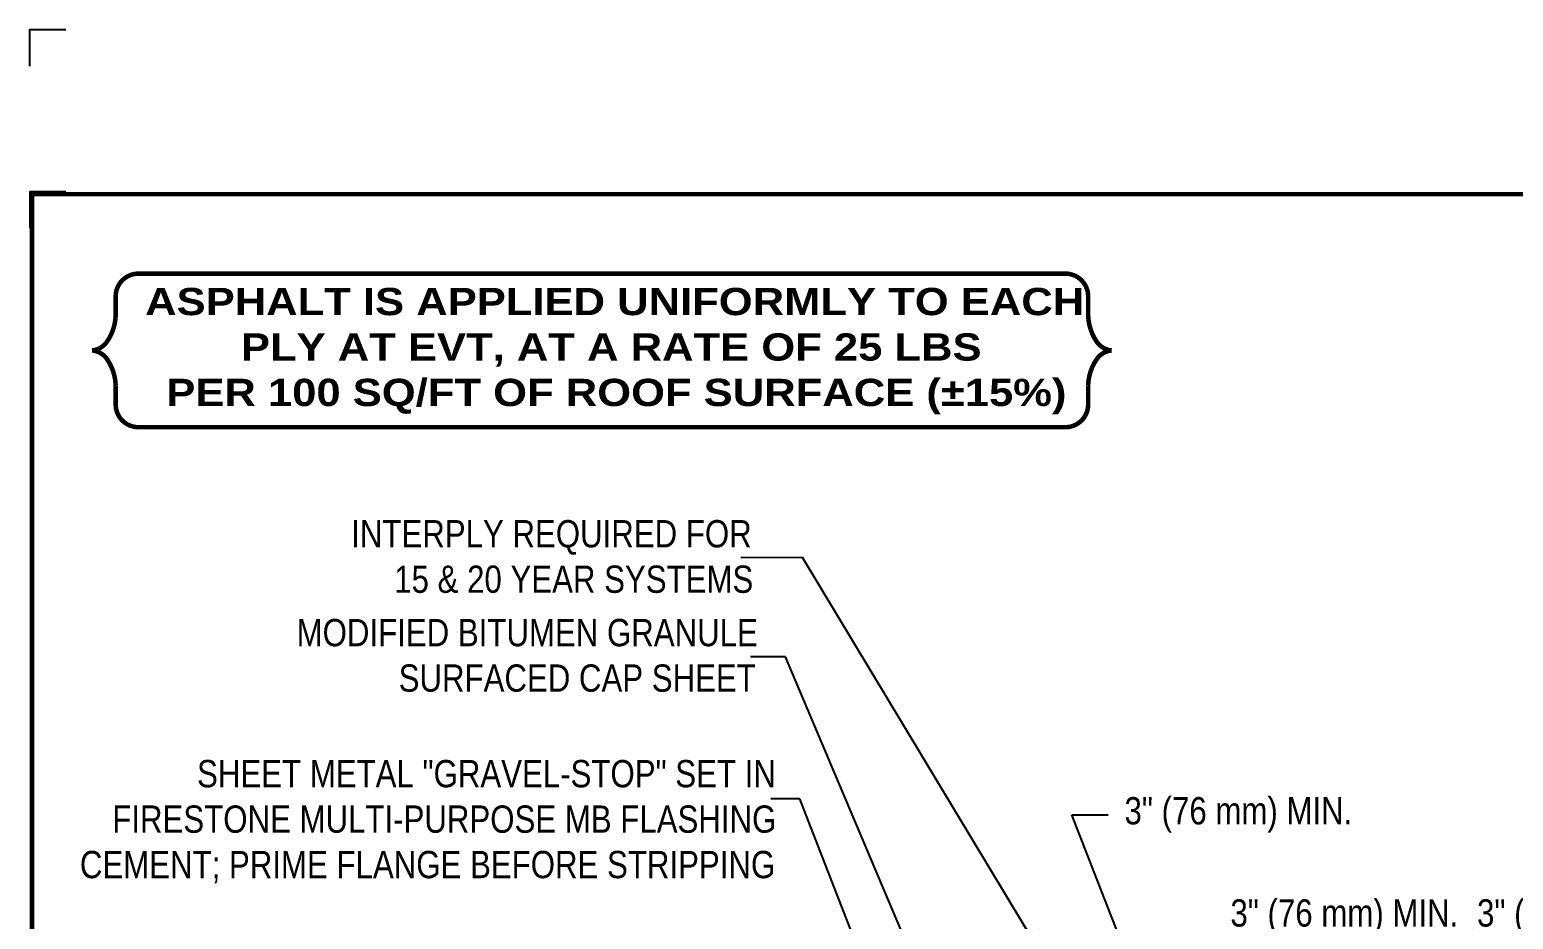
# Model space of a CAD drawing. Header units: inches. Extents: x -741.6 to -721.6, y -23.2 to -6.4.
# Drawn here: x -741.64 to -731.43, y -12.54 to -6.42 of the extents above; entities that cross this region are included whole.
import ezdxf
from ezdxf.enums import TextEntityAlignment as Align

# ---------------------------------------------------------------- set-up
doc = ezdxf.new("R2010")
doc.units = ezdxf.units.IN
doc.header["$MEASUREMENT"] = 0
doc.layers.get('0').update_dxf_attribs({"linetype": 'CONTINUOUS'})
doc.layers.get('DEFPOINTS').update_dxf_attribs({"linetype": 'CONTINUOUS'})
for name, color, linetype in [('FSBP-ANNO-LABEL', 7, 'CONTINUOUS'), ('FSBP-ANNO-NOTE', 7, 'CONTINUOUS'), ('FSBP-TTLB-BORDER', 7, 'CONTINUOUS'), ('FSBP-TTLB-TEXT', 7, 'CONTINUOUS')]:
    doc.layers.add(name, color=color, linetype=linetype)
doc.styles.add('ARIAL', font='arial.ttf')
doc.styles.add('ARIAL_BOLD', font='ariblk.ttf')
doc.styles.add('ARIAL_NAR', font='ARIALN.TTF')
doc.dimstyles.new('FSBP-DIM', dxfattribs={"dimtxt": 0.1875, "dimasz": 0.125, "dimexe": 0.0625, "dimexo": 0.125, "dimgap": 0.125, "dimtad": 0, "dimdec": 0, "dimzin": 1, "dimdsep": 46, "dimlunit": 4, "dimtxsty": 'ARIAL_NAR', "dimblk": 'OBLIQUE', "dimcen": 0.09375, "dimdle": 0.0625, "dimclrd": 256, "dimclre": 256, "dimclrt": 256, "dimadec": 0, "dimazin": 0, "dimtfac": 1, "dimtdec": 0, "dimtmove": 1, "dimatfit": 3, "dimfxl": 0, "dimtolj": 1, "dimtzin": 0, "dimlwd": -1, "dimlwe": -1, "dimarcsym": 0})
doc.dimstyles.new('FSBP-LEADER', dxfattribs={"dimtxt": 0.1875, "dimasz": 0.25, "dimexe": 0.0625, "dimexo": 0.125, "dimgap": 0.125, "dimtad": 0, "dimtih": 1, "dimtoh": 1, "dimdec": 4, "dimzin": 0, "dimdsep": 46, "dimlunit": 4, "dimtxsty": 'ARIAL_NAR', "dimcen": 0.09375, "dimclrd": 256, "dimclre": 256, "dimclrt": 256, "dimadec": 0, "dimazin": 0, "dimtfac": 1, "dimtdec": 4, "dimtofl": 0, "dimtmove": 0, "dimatfit": 3, "dimfxl": 0, "dimtolj": 1, "dimtzin": 0, "dimlwd": -1, "dimlwe": -1, "dimarcsym": 0})

# ---------------------------------------------------------------- blocks, each defined once
blk = doc.blocks.new('_OBLIQUE')
at = {"color": 0, "linetype": 'ByBlock'}
blk.add_line((-0.5, -0.5), (0.5, 0.5), dxfattribs=at)
blk = doc.blocks.new('*D7')
at = {"layer": 'DEFPOINTS', "color": 0, "transparency": 16777216}
for p in [(-733.517, -12.67), (-734.749, -13.421), (-733.517, -13.461)]:
    blk.add_point(p, dxfattribs=at)
at = {"layer": 'FSBP-ANNO-LABEL', "transparency": 16777216}
for p, q in [((-734.133, -12.67), (-734.465, -11.818)), ((-734.465, -11.818), (-734.215, -11.818)), ((-734.749, -13.296), (-734.749, -12.607)), ((-733.517, -13.336), (-733.517, -12.607)), ((-734.812, -12.67), (-733.454, -12.67))]:
    blk.add_line(p, q, dxfattribs=at)
at = {"layer": 'FSBP-ANNO-LABEL', "transparency": 16777216, "xscale": 0.125, "yscale": 0.125, "zscale": 0.125, "rotation": 180}
blk.add_blockref('_OBLIQUE', (-734.749, -12.67), dxfattribs=at)
at = {"layer": 'FSBP-ANNO-LABEL', "transparency": 16777216, "xscale": 0.125, "yscale": 0.125, "zscale": 0.125}
blk.add_blockref('_OBLIQUE', (-733.517, -12.67), dxfattribs=at)
at = {"layer": 'FSBP-ANNO-LABEL', "transparency": 16777216, "insert": (-733.319, -11.818), "char_height": 0.1875, "attachment_point": 5, "style": 'ARIAL_NAR'}
blk.add_mtext('\\A1;3" (76 mm) MIN.', dxfattribs=at)
blk = doc.blocks.new('*D6')
at = {"layer": 'DEFPOINTS', "color": 0, "transparency": 16777216}
for p in [(-731.768, -12.67), (-733.517, -13.461), (-731.768, -13.502)]:
    blk.add_point(p, dxfattribs=at)
at = {"layer": 'FSBP-ANNO-LABEL', "transparency": 16777216}
for p, q in [((-733.517, -13.336), (-733.517, -12.607)), ((-731.768, -13.377), (-731.768, -12.607)), ((-733.517, -12.67), (-733.642, -12.67)), ((-733.517, -12.67), (-731.768, -12.67)), ((-731.768, -12.67), (-731.643, -12.67))]:
    blk.add_line(p, q, dxfattribs=at)
at = {"layer": 'FSBP-ANNO-LABEL', "transparency": 16777216, "xscale": 0.125, "yscale": 0.125, "zscale": 0.125}
blk.add_blockref('_OBLIQUE', (-733.517, -12.67), dxfattribs=at)
at = {"layer": 'FSBP-ANNO-LABEL', "transparency": 16777216, "xscale": 0.125, "yscale": 0.125, "zscale": 0.125, "rotation": 180}
blk.add_blockref('_OBLIQUE', (-731.768, -12.67), dxfattribs=at)
at = {"layer": 'FSBP-ANNO-LABEL', "transparency": 16777216, "insert": (-732.59, -12.521), "char_height": 0.1875, "attachment_point": 5, "style": 'ARIAL_NAR'}
blk.add_mtext('\\A1;3" (76 mm) MIN.', dxfattribs=at)
blk = doc.blocks.new('*D8')
at = {"layer": 'DEFPOINTS', "color": 0, "transparency": 16777216}
for p in [(-730.184, -12.67), (-731.768, -13.377), (-730.184, -13.543)]:
    blk.add_point(p, dxfattribs=at)
at = {"layer": 'FSBP-ANNO-LABEL', "transparency": 16777216}
for p, q in [((-731.768, -13.252), (-731.768, -12.607)), ((-730.184, -13.418), (-730.184, -12.607)), ((-731.831, -12.67), (-730.121, -12.67))]:
    blk.add_line(p, q, dxfattribs=at)
at = {"layer": 'FSBP-ANNO-LABEL', "transparency": 16777216, "xscale": 0.125, "yscale": 0.125, "zscale": 0.125, "rotation": 180}
blk.add_blockref('_OBLIQUE', (-731.768, -12.67), dxfattribs=at)
at = {"layer": 'FSBP-ANNO-LABEL', "transparency": 16777216, "xscale": 0.125, "yscale": 0.125, "zscale": 0.125}
blk.add_blockref('_OBLIQUE', (-730.184, -12.67), dxfattribs=at)
at = {"layer": 'FSBP-ANNO-LABEL', "transparency": 16777216, "insert": (-730.893, -12.521), "char_height": 0.1875, "attachment_point": 5, "style": 'ARIAL_NAR'}
blk.add_mtext('\\A1;3" (76 mm) MIN.', dxfattribs=at)
blk = doc.blocks.new('TTLB-ASPHALT_1')
at = {"layer": 'DEFPOINTS', "linetype": 'Continuous', "ltscale": 1.75}
blk.add_lwpolyline([(-0.016, 13.881), (-0.016, 14.131), (0.234, 14.131)], dxfattribs=at)
at = {"layer": 'DEFPOINTS', "color": 1}
blk.add_lwpolyline([(0.234, 13.016), (-0.016, 13.016), (-0.016, 12.766)], dxfattribs=at)
at = {"layer": 'FSBP-TTLB-BORDER', "const_width": 0.0312}
blk.add_lwpolyline([(20, 0), (20, 13), (0, 13), (0, 0)], dxfattribs=at)
at = {"layer": 'FSBP-TTLB-TEXT'}
for tag, height, style, p in [('DETAIL_DESCP_LINE_1', 0.219, 'ARIAL_BOLD', (9.833, -0.375)), ('ISSUE_REV_DATE', 0.219, 'ARIAL', (15.841, -0.728)), ('DETAIL_NUMBER', 0.438, 'ARIAL', (18.421, -0.893))]:
    blk.add_attdef(tag, text='', height=height, dxfattribs=dict(at, style=style)).set_placement(p, align=Align.MIDDLE_CENTER)
at = {"layer": 'FSBP-TTLB-TEXT', "style": 'ARIAL'}
blk.add_attdef('ACCPT_SYSTEMS', text='', height=0.219, dxfattribs=at).set_placement((11.494, -1.125), align=Align.MIDDLE_LEFT)

msp = doc.modelspace()

# ---------------------------------------------------------------- linework, layer by layer
at = {"layer": 'FSBP-ANNO-NOTE', "const_width": 0.0312}
msp.add_lwpolyline([(-741.045, -8.384), (-741.045, -8.252, -0.414214), (-740.889, -8.096), (-734.509, -8.096, -0.414214), (-734.353, -8.252), (-734.353, -8.384, 0.140908), (-734.295, -8.563, 0.224453), (-734.191, -8.624, 0.224453), (-734.295, -8.685, 0.140908), (-734.353, -8.863), (-734.353, -8.996, -0.414214), (-734.509, -9.152), (-740.889, -9.152, -0.414214), (-741.045, -8.996), (-741.045, -8.863, 0.140908), (-741.104, -8.685, 0.224453), (-741.208, -8.624, 0.224453), (-741.104, -8.563, 0.140908)], format="xyb", close=True, dxfattribs=at)
msp.add_lwpolyline([(-741.045, -8.384), (-741.045, -8.252, -0.414214), (-740.889, -8.096), (-734.509, -8.096, -0.414214), (-734.353, -8.252), (-734.353, -8.384, 0.140908), (-734.295, -8.563, 0.224453), (-734.191, -8.624, 0.224453), (-734.295, -8.685, 0.140908), (-734.353, -8.863), (-734.353, -8.996, -0.414214), (-734.509, -9.152), (-740.889, -9.152, -0.414214), (-741.045, -8.996), (-741.045, -8.863, 0.140908), (-741.104, -8.685, 0.224453), (-741.208, -8.624, 0.224453), (-741.104, -8.563, 0.140908)], format="xyb", close=True, dxfattribs=at)

# ---------------------------------------------------------------- block references
msp.add_blockref('TTLB-ASPHALT_1', (-741.621, -20.549))

# ---------------------------------------------------------------- texts
at = {"layer": 'FSBP-ANNO-LABEL', "char_height": 0.1875, "attachment_point": 1, "style": 'ARIAL_NAR'}
for s, width, insert in [('\\pi0.45259;INTERPLY REQUIRED FOR \\P\\pi0.74867;15 & 20 YEAR SYSTEMS{\\H1.0222x; }', 3.18566, (-739.877, -9.791)), ('\\pi0.039089;MODIFIED BITUMEN GRANULE \\P\\pi0.74138;SURFACED CAP SHEET{\\H1.0222x; }', 3.18566, (-739.839, -10.471)), ('\\pi1.0359;SHEET METAL "GRAVEL-STOP" SET IN\\P\\pi0.45243;FIRESTONE MULTI-PURPOSE MB FLASHING\\P\\pi0.22963;CEMENT; PRIME FLANGE BEFORE STRIPPING', 4.99195, (-741.521, -11.441))]:
    msp.add_mtext_dynamic_manual_height_columns(s, width=width, gutter_width=5, heights=[0], dxfattribs=dict(at, insert=insert))
at = {"layer": 'FSBP-ANNO-NOTE', "insert": (-740.922, -8.194), "char_height": 0.1875, "attachment_point": 1, "style": 'ARIAL_BOLD'}
msp.add_mtext_dynamic_manual_height_columns('\\pi-0.29536,l0.375;ASPHALT IS APPLIED UNIFORMLY TO EACH\\P\\pi0.36383;PLY AT EVT, AT A RATE OF 25 LBS\\P\\pi-0.14981;PER 100 SQ/FT OF ROOF SURFACE (±15%)', width=6.46982, gutter_width=1.094, heights=[0.911], dxfattribs=at)

# ---------------------------------------------------------------- dimensions: what is measured, and where the dimension line sits
at = {"layer": 'FSBP-ANNO-LABEL'}
for base, p1, p2, picture, middle in [((-733.517, -12.67), (-734.749, -13.421), (-733.517, -13.461), '*D7', (-734.09, -11.818)), ((-731.768, -12.67), (-733.517, -13.461), (-731.768, -13.502), '*D6', (-732.59, -12.521)), ((-730.184, -12.67), (-731.768, -13.377), (-730.184, -13.543), '*D8', (-730.893, -12.521))]:
    dim = msp.add_linear_dim(base=base, p1=p1, p2=p2, text='3" (76 mm) MIN.', dimstyle='FSBP-DIM', dxfattribs=at)
    dim.commit()
    dim.dimension.update_dxf_attribs({"geometry": picture, "text_midpoint": middle, "dimtype": 160})

# ---------------------------------------------------------------- leaders
for points in [[(-734.284, -13.421), (-736.318, -10.049), (-736.744, -10.05)], [(-735.306, -13.401), (-736.436, -10.732), (-736.677, -10.732)], [(-735.628, -13.53), (-736.338, -11.707), (-736.536, -11.707)]]:
    msp.add_leader(points, dimstyle='FSBP-LEADER', dxfattribs=at)

doc.saveas('drawing.dxf')
